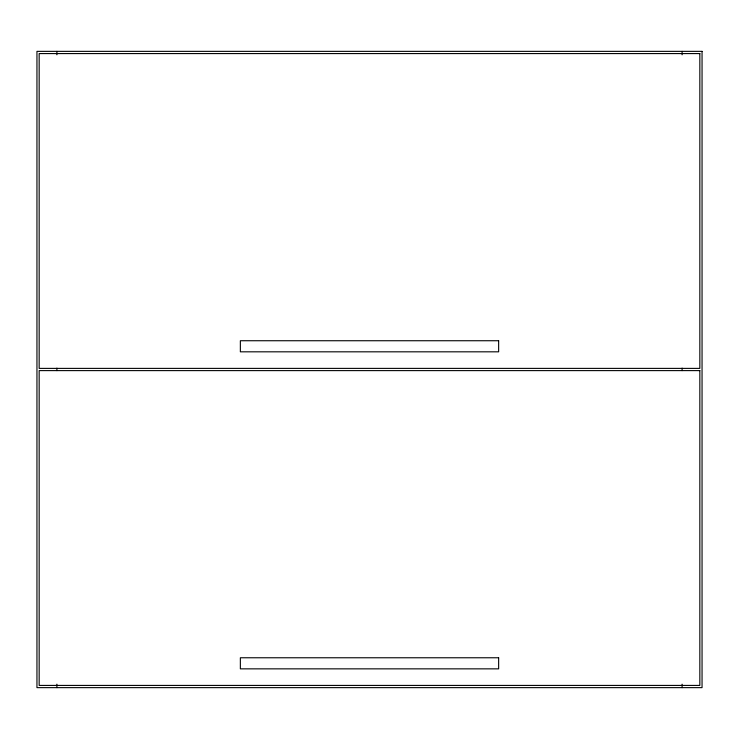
<?xml version="1.0" encoding="UTF-8"?>
<svg xmlns="http://www.w3.org/2000/svg" width="739" height="739" viewBox="0 0 739 739"><rect width="100%" height="100%" fill="white"/><g stroke="black" fill="none" stroke-linecap="round" stroke-linejoin="round"><path stroke-width="1.11" d="M682.097 51.361L682.097 54.797M682.097 368.133L682.097 370.608M682.097 684.175L682.097 687.639M56.903 51.361L56.903 54.797M56.903 368.133L56.903 370.608M56.903 684.175L56.903 687.639M702.05 51.361L36.95 51.361L36.95 687.639L702.05 687.639L702.05 51.361M699.833 53.578L39.167 53.578L39.167 368.392L699.833 368.392L699.833 53.578M498.64 340.734L240.36 340.734L240.36 351.819L498.64 351.819L498.64 340.734M699.833 370.608L39.167 370.608L39.167 685.423L699.833 685.423L699.833 370.608M498.64 657.765L240.36 657.765L240.36 668.85L498.64 668.85L498.64 657.765"/></g></svg>
